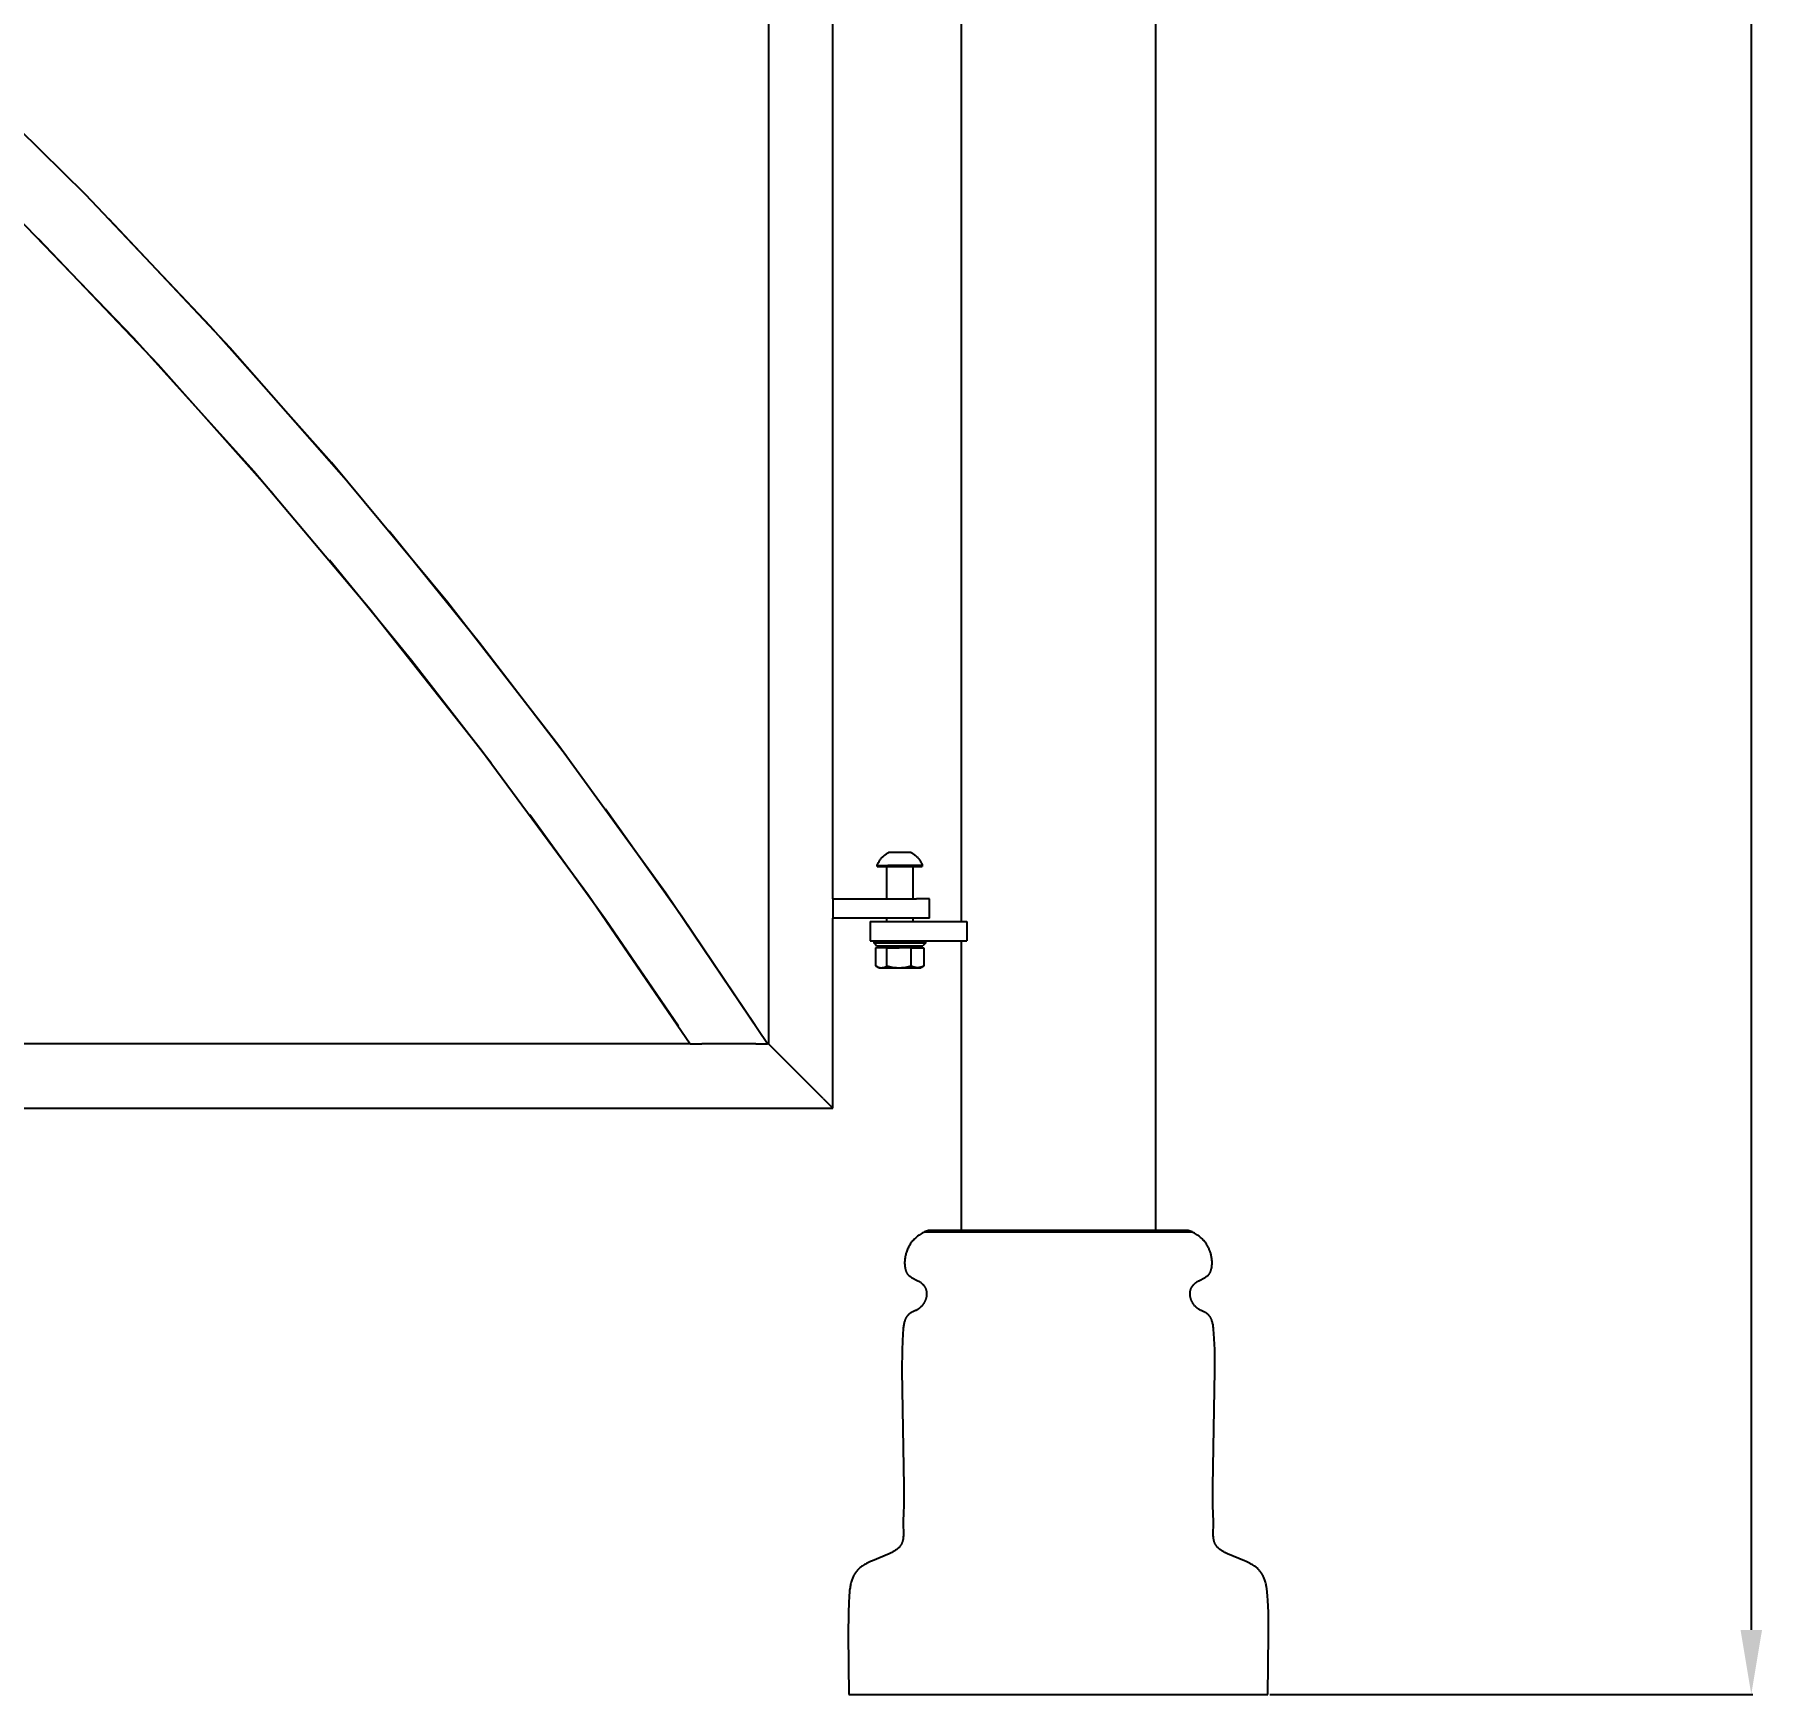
# Model space of a CAD drawing. Header units: millimetres. Extents: x -1576 to 3664, y -445 to 3215.
# Drawn here: x 2058 to 2595, y 1629 to 2144 of the extents above; entities that cross this region are included whole.
import ezdxf

# ---------------------------------------------------------------- set-up
doc = ezdxf.new("R2010")
doc.units = ezdxf.units.MM
doc.header["$MEASUREMENT"] = 0
doc.layers.add('Domyślny', color=7, linetype='Continuous', true_color=0x000000)
doc.layers.add('Utwórz2D linie widoczne', color=7, linetype='Continuous', true_color=0x000000)
doc.styles.add('Arial', font='arial.ttf')
doc.dimstyles.new('Domyślny', dxfattribs={"dimtxt": 30, "dimasz": 20, "dimexe": 0.5, "dimexo": 0.5, "dimgap": 0.25, "dimtad": 1, "dimtoh": 1, "dimdec": 0, "dimzin": 1, "dimdsep": 46, "dimtxsty": 'Arial', "dimcen": 0.5, "dimazin": 0, "dimtfac": 1, "dimtdec": 4, "dimtix": 1, "dimtmove": 1, "dimatfit": 3, "dimfxl": 0, "dimtolj": 1, "dimtzin": 1, "dimarcsym": 0})

# ---------------------------------------------------------------- blocks, each defined once
blk = doc.blocks.new('*D3')
at = {"layer": 'Defpoints', "color": 0}
for p in [(2441.15, 2771.05), (2441.15, 1629.05), (2591.11, 1629.05)]:
    blk.add_point(p, dxfattribs=at)
at = {"layer": 'Domyślny', "color": 0, "lineweight": -2}
for p, q in [((2441.65, 2771.05), (2591.61, 2771.05)), ((2591.11, 2751.05), (2591.11, 1649.05)), ((2441.65, 1629.05), (2591.61, 1629.05))]:
    blk.add_line(p, q, dxfattribs=at)
at = {"layer": 'Domyślny', "color": 0}
for points in [[(2594.45, 2751.05), (2587.78, 2751.05), (2591.11, 2771.05)], [(2587.78, 1649.05), (2594.45, 1649.05), (2591.11, 1629.05)]]:
    blk.add_solid(points, dxfattribs=at)
at = {"layer": 'Domyślny', "color": 0, "insert": (2575.8, 2200.05), "char_height": 30, "attachment_point": 5, "rotation": 90, "style": 'Arial'}
blk.add_mtext('\\A1;1142', dxfattribs=at)

msp = doc.modelspace()

# ---------------------------------------------------------------- linework, layer by layer
at = {"layer": 'Utwórz2D linie widoczne'}
for p, q in [((2406.15, 2629.05), (2406.15, 1773.05)), ((2306.01, 1876.05), (2306.01, 2580.05)), ((2345.85, 2573.05), (2345.85, 1869.05)), ((2286.01, 2346.01), (2286.01, 1831.05)), ((2073.98, 2094.7), (2033.79, 2134.33)), ((2049.95, 2090.55), (2088.78, 2050.3)), ((2112.84, 2053.75), (2073.98, 2094.7)), ((2081.19, 2087.3), (2118.76, 2047.26)), ((2059.36, 2081.04), (2096.47, 2042.01)), ((2150.32, 2011.55), (2112.84, 2053.75)), ((2088.78, 2050.3), (2126.25, 2008.8)), ((2118.76, 2047.26), (2155.03, 2006.04)), ((2096.47, 2042.01), (2132.31, 2001.82)), ((2186.38, 1968.13), (2150.32, 2011.55)), ((2126.25, 2008.8), (2162.32, 1966.07)), ((2168.27, 1990.31), (2196.24, 1955.73)), ((2149.72, 1981.32), (2175.18, 1950.11)), ((2220.99, 1923.54), (2186.38, 1968.13)), ((2162.32, 1966.07), (2196.95, 1922.17)), ((2196.24, 1955.73), (2223.31, 1920.43)), ((2175.18, 1950.11), (2199.89, 1918.3)), ((2254.11, 1877.83), (2220.99, 1923.54)), ((2196.95, 1922.17), (2230.11, 1877.14)), ((2211.94, 1902.21), (2235.39, 1869.68)), ((2235.47, 1903.94), (2259.12, 1870.62)), ((2319.79, 1886.43), (2319.88, 1886.67)), ((2319.79, 1886.43), (2319.79, 1886.43)), ((2319.79, 1886.43), (2319.79, 1886.43)), ((2319.79, 1886.43), (2319.79, 1886.43)), ((2319.79, 1886.43), (2319.79, 1886.43)), ((2319.79, 1886.43), (2319.8, 1886.43)), ((2319.79, 1886.05), (2319.79, 1886.43)), ((2319.79, 1886.05), (2319.79, 1886.05)), ((2319.79, 1886.05), (2319.79, 1886.05)), ((2319.79, 1886.05), (2319.79, 1886.05)), ((2319.79, 1886.05), (2319.79, 1886.05)), ((2319.79, 1886.05), (2319.8, 1886.05)), ((2319.8, 1886.43), (2319.84, 1886.43)), ((2319.8, 1886.05), (2319.84, 1886.05)), ((2319.84, 1886.43), (2320.01, 1886.43)), ((2319.84, 1886.05), (2320.01, 1886.05)), ((2319.88, 1886.67), (2319.98, 1886.91)), ((2319.98, 1886.91), (2320.09, 1887.14)), ((2320.01, 1886.43), (2320.71, 1886.43)), ((2320.01, 1886.05), (2320.71, 1886.05)), ((2320.09, 1887.14), (2320.21, 1887.37)), ((2320.21, 1887.37), (2320.33, 1887.6)), ((2320.33, 1887.6), (2320.47, 1887.82)), ((2320.47, 1887.82), (2320.61, 1888.04)), ((2320.61, 1888.04), (2320.76, 1888.25)), ((2320.71, 1886.43), (2323.05, 1886.43)), ((2320.71, 1886.05), (2323.05, 1886.05)), ((2320.76, 1888.25), (2320.92, 1888.46)), ((2320.92, 1888.46), (2321.08, 1888.66)), ((2321.08, 1888.66), (2321.25, 1888.86)), ((2321.25, 1888.86), (2321.43, 1889.05)), ((2321.43, 1889.05), (2321.61, 1889.23)), ((2321.61, 1889.23), (2321.8, 1889.41)), ((2321.8, 1889.41), (2322, 1889.58)), ((2322, 1889.58), (2322.2, 1889.74)), ((2322.2, 1889.74), (2322.41, 1889.9)), ((2322.41, 1889.9), (2322.62, 1890.04)), ((2322.43, 1886.04), (2322.41, 1886.04)), ((2322.44, 1886.04), (2322.43, 1886.04)), ((2322.45, 1886.04), (2322.44, 1886.04)), ((2322.47, 1886.04), (2322.45, 1886.04)), ((2322.48, 1886.03), (2322.47, 1886.04)), ((2322.49, 1886.03), (2322.48, 1886.03)), ((2322.51, 1886.03), (2322.49, 1886.03)), ((2322.52, 1886.02), (2322.51, 1886.03)), ((2322.53, 1886.02), (2322.52, 1886.02)), ((2322.54, 1886.01), (2322.53, 1886.02)), ((2322.56, 1886.01), (2322.54, 1886.01)), ((2322.57, 1886), (2322.56, 1886.01)), ((2322.58, 1885.99), (2322.57, 1886)), ((2322.59, 1885.99), (2322.58, 1885.99)), ((2322.6, 1885.98), (2322.59, 1885.99)), ((2322.62, 1885.97), (2322.6, 1885.98)), ((2322.62, 1890.04), (2322.84, 1890.19)), ((2322.63, 1885.96), (2322.62, 1885.97)), ((2322.64, 1885.96), (2322.63, 1885.96)), ((2322.65, 1885.95), (2322.64, 1885.96)), ((2322.66, 1885.94), (2322.65, 1885.95)), ((2322.67, 1885.93), (2322.66, 1885.94)), ((2322.68, 1885.92), (2322.67, 1885.93)), ((2322.69, 1885.91), (2322.68, 1885.92)), ((2322.7, 1885.9), (2322.69, 1885.91)), ((2322.7, 1885.89), (2322.7, 1885.9)), ((2322.71, 1885.88), (2322.7, 1885.89)), ((2322.72, 1885.86), (2322.71, 1885.88)), ((2322.73, 1885.85), (2322.72, 1885.86)), ((2322.84, 1890.19), (2323.06, 1890.32)), ((2332.71, 1886.43), (2323.05, 1886.43)), ((2323.05, 1886.05), (2333.78, 1886.05)), ((2323.06, 1890.32), (2323.29, 1890.45)), ((2329.75, 1890.45), (2323.29, 1890.45)), ((2330.15, 1890.45), (2329.75, 1890.45)), ((2330.25, 1890.45), (2330.15, 1890.45)), ((2330.28, 1890.45), (2330.25, 1890.45)), ((2330.28, 1890.45), (2330.28, 1890.45)), ((2330.28, 1890.45), (2330.28, 1890.45)), ((2330.28, 1890.45), (2330.28, 1890.45)), ((2330.28, 1890.45), (2330.28, 1890.45)), ((2330.28, 1890.45), (2330.28, 1890.45)), ((2330.28, 1890.45), (2330.28, 1890.45)), ((2330.28, 1890.45), (2330.51, 1890.32)), ((2330.51, 1890.32), (2330.73, 1890.19)), ((2330.73, 1890.19), (2330.95, 1890.04)), ((2330.85, 1885.86), (2330.84, 1885.85)), ((2330.86, 1885.88), (2330.85, 1885.86)), ((2330.87, 1885.89), (2330.86, 1885.88)), ((2330.88, 1885.91), (2330.87, 1885.9)), ((2330.87, 1885.9), (2330.87, 1885.89)), ((2330.89, 1885.92), (2330.88, 1885.91)), ((2330.9, 1885.93), (2330.89, 1885.92)), ((2330.91, 1885.94), (2330.9, 1885.93)), ((2330.92, 1885.95), (2330.91, 1885.94)), ((2330.93, 1885.96), (2330.92, 1885.95)), ((2330.94, 1885.96), (2330.93, 1885.96)), ((2330.95, 1885.97), (2330.94, 1885.96)), ((2330.95, 1890.04), (2331.16, 1889.9)), ((2330.97, 1885.98), (2330.95, 1885.97)), ((2330.98, 1885.99), (2330.97, 1885.98)), ((2330.99, 1885.99), (2330.98, 1885.99)), ((2331, 1886), (2330.99, 1885.99)), ((2331.01, 1886.01), (2331, 1886)), ((2331.03, 1886.01), (2331.01, 1886.01)), ((2331.04, 1886.02), (2331.03, 1886.01)), ((2331.05, 1886.02), (2331.04, 1886.02)), ((2331.06, 1886.03), (2331.05, 1886.02)), ((2331.08, 1886.03), (2331.06, 1886.03)), ((2331.09, 1886.03), (2331.08, 1886.03)), ((2331.1, 1886.04), (2331.09, 1886.03)), ((2331.12, 1886.04), (2331.1, 1886.04)), ((2331.13, 1886.04), (2331.12, 1886.04)), ((2331.14, 1886.04), (2331.13, 1886.04)), ((2331.16, 1886.04), (2331.14, 1886.04)), ((2331.16, 1889.9), (2331.37, 1889.74)), ((2331.37, 1889.74), (2331.57, 1889.58)), ((2331.57, 1889.58), (2331.77, 1889.41)), ((2331.77, 1889.41), (2331.96, 1889.23)), ((2331.96, 1889.23), (2332.14, 1889.05)), ((2332.14, 1889.05), (2332.32, 1888.86)), ((2332.32, 1888.86), (2332.49, 1888.66)), ((2332.49, 1888.66), (2332.65, 1888.46)), ((2332.65, 1888.46), (2332.81, 1888.25)), ((2333.51, 1886.43), (2332.71, 1886.43)), ((2332.81, 1888.25), (2332.96, 1888.04)), ((2332.96, 1888.04), (2333.1, 1887.82)), ((2333.1, 1887.82), (2333.24, 1887.6)), ((2333.24, 1887.6), (2333.36, 1887.37)), ((2333.36, 1887.37), (2333.48, 1887.14)), ((2333.48, 1887.14), (2333.59, 1886.91)), ((2333.72, 1886.43), (2333.51, 1886.43)), ((2333.59, 1886.91), (2333.69, 1886.67)), ((2333.69, 1886.67), (2333.78, 1886.43)), ((2333.77, 1886.43), (2333.72, 1886.43)), ((2333.78, 1886.43), (2333.77, 1886.43)), ((2333.78, 1886.43), (2333.78, 1886.43)), ((2333.78, 1886.43), (2333.78, 1886.43)), ((2333.78, 1886.43), (2333.78, 1886.43)), ((2333.78, 1886.43), (2333.78, 1886.43)), ((2333.78, 1886.43), (2333.78, 1886.43)), ((2333.78, 1886.43), (2333.78, 1886.05)), ((2322.73, 1885.84), (2322.73, 1885.85)), ((2322.74, 1885.83), (2322.73, 1885.84)), ((2322.75, 1885.82), (2322.74, 1885.83)), ((2322.75, 1885.8), (2322.75, 1885.82)), ((2322.76, 1885.79), (2322.75, 1885.8)), ((2322.76, 1885.78), (2322.76, 1885.79)), ((2322.77, 1885.77), (2322.76, 1885.78)), ((2322.77, 1885.75), (2322.77, 1885.77)), ((2322.77, 1885.74), (2322.77, 1885.75)), ((2322.78, 1885.73), (2322.77, 1885.74)), ((2322.78, 1885.71), (2322.78, 1885.73)), ((2322.78, 1885.7), (2322.78, 1885.71)), ((2322.78, 1885.69), (2322.78, 1885.7)), ((2322.78, 1885.67), (2322.78, 1885.69)), ((2322.78, 1885.66), (2322.78, 1885.67)), ((2322.79, 1885.65), (2322.78, 1885.66)), ((2322.79, 1876.05), (2322.79, 1885.65)), ((2330.8, 1885.74), (2330.79, 1885.73)), ((2330.79, 1885.73), (2330.79, 1885.71)), ((2330.79, 1885.71), (2330.79, 1885.7)), ((2330.79, 1885.7), (2330.79, 1885.69)), ((2330.79, 1885.69), (2330.79, 1885.67)), ((2330.79, 1885.67), (2330.79, 1885.66)), ((2330.79, 1885.66), (2330.79, 1885.65)), ((2330.79, 1885.65), (2330.79, 1876.05)), ((2330.81, 1885.78), (2330.8, 1885.77)), ((2330.8, 1885.77), (2330.8, 1885.75)), ((2330.8, 1885.75), (2330.8, 1885.74)), ((2330.82, 1885.8), (2330.81, 1885.79)), ((2330.81, 1885.79), (2330.81, 1885.78)), ((2330.83, 1885.83), (2330.82, 1885.82)), ((2330.82, 1885.82), (2330.82, 1885.8)), ((2330.84, 1885.84), (2330.83, 1885.83)), ((2330.84, 1885.85), (2330.84, 1885.84)), ((2230.11, 1877.14), (2261.76, 1831.05)), ((2285.69, 1831.05), (2254.11, 1877.83)), ((2306.01, 1876.05), (2306.01, 1870.05)), ((2306.01, 1876.05), (2332.01, 1876.05)), ((2336.01, 1876.05), (2332.01, 1876.05)), ((2336.01, 1870.05), (2336.01, 1876.05)), ((2259.12, 1870.62), (2281.97, 1836.73)), ((2332.01, 1870.05), (2306.01, 1870.05)), ((2306.01, 1811.05), (2306.01, 1870.05)), ((2322.79, 1869.05), (2322.79, 1870.05)), ((2330.79, 1870.05), (2330.79, 1869.05)), ((2336.01, 1870.05), (2332.01, 1870.05)), ((2235.39, 1869.68), (2258.07, 1836.6)), ((2317.56, 1869.05), (2317.56, 1863.05)), ((2317.56, 1869.05), (2321.56, 1869.05)), ((2321.56, 1869.05), (2347.56, 1869.05)), ((2347.56, 1869.05), (2347.56, 1863.05)), ((2317.56, 1863.05), (2321.56, 1863.05)), ((2318.79, 1862.25), (2318.79, 1863.05)), ((2319.26, 1862.25), (2318.79, 1862.25)), ((2319.59, 1861.45), (2318.79, 1862.24)), ((2334.78, 1862.25), (2319.26, 1862.25)), ((2319.28, 1860.85), (2319.28, 1855.23)), ((2321.04, 1860.85), (2319.28, 1860.85)), ((2319.59, 1861.45), (2319.59, 1861.45)), ((2319.59, 1861.45), (2319.59, 1861.45)), ((2319.59, 1861.45), (2319.59, 1861.45)), ((2319.59, 1861.45), (2319.59, 1861.45)), ((2319.59, 1861.45), (2319.59, 1861.45)), ((2319.59, 1861.45), (2319.59, 1861.45)), ((2319.59, 1861.45), (2319.61, 1861.45)), ((2319.61, 1861.45), (2319.7, 1861.45)), ((2319.7, 1861.45), (2320.02, 1861.45)), ((2320.02, 1861.45), (2333.98, 1861.45)), ((2320.29, 1860.85), (2320.29, 1861.45)), ((2322.8, 1860.85), (2321.04, 1860.85)), ((2321.56, 1863.05), (2347.56, 1863.05)), ((2322.8, 1855.23), (2322.8, 1860.85)), ((2322.8, 1860.85), (2326.55, 1860.85)), ((2330.3, 1860.85), (2326.55, 1860.85)), ((2330.3, 1855.23), (2330.3, 1860.85)), ((2330.3, 1860.85), (2332.29, 1860.85)), ((2332.29, 1860.85), (2334.29, 1860.85)), ((2333.29, 1861.45), (2333.29, 1860.85)), ((2334.78, 1862.24), (2333.98, 1861.45)), ((2334.29, 1860.85), (2334.29, 1855.23)), ((2334.78, 1862.25), (2334.78, 1862.25)), ((2334.78, 1862.25), (2334.78, 1862.25)), ((2334.78, 1863.05), (2334.78, 1862.25)), ((2345.85, 1863.05), (2345.85, 1773.05)), ((2319.28, 1855.23), (2319.38, 1855.16)), ((2319.38, 1855.16), (2319.47, 1855.11)), ((2319.47, 1855.11), (2319.57, 1855.05)), ((2320.29, 1854.65), (2319.5, 1855.1)), ((2319.57, 1855.05), (2319.66, 1855)), ((2319.66, 1855), (2319.76, 1854.95)), ((2319.76, 1854.95), (2319.86, 1854.91)), ((2319.86, 1854.91), (2319.97, 1854.87)), ((2319.97, 1854.87), (2320.07, 1854.83)), ((2320.07, 1854.83), (2320.17, 1854.79)), ((2320.17, 1854.79), (2320.28, 1854.76)), ((2320.28, 1854.76), (2320.39, 1854.74)), ((2320.29, 1854.65), (2320.98, 1854.65)), ((2320.39, 1854.74), (2320.5, 1854.71)), ((2320.5, 1854.71), (2320.6, 1854.69)), ((2320.6, 1854.69), (2320.71, 1854.67)), ((2320.71, 1854.67), (2320.82, 1854.66)), ((2320.82, 1854.66), (2320.93, 1854.65)), ((2320.93, 1854.65), (2321.04, 1854.65)), ((2321.04, 1854.65), (2321.15, 1854.65)), ((2321.07, 1854.65), (2326.4, 1854.65)), ((2321.15, 1854.65), (2321.26, 1854.66)), ((2321.26, 1854.66), (2321.37, 1854.67)), ((2321.37, 1854.67), (2321.48, 1854.69)), ((2321.48, 1854.69), (2321.59, 1854.71)), ((2321.59, 1854.71), (2321.7, 1854.74)), ((2321.7, 1854.74), (2321.8, 1854.76)), ((2321.8, 1854.76), (2321.91, 1854.79)), ((2321.91, 1854.79), (2322.01, 1854.83)), ((2322.01, 1854.83), (2322.12, 1854.87)), ((2322.12, 1854.87), (2322.22, 1854.91)), ((2322.22, 1854.91), (2322.32, 1854.95)), ((2322.32, 1854.95), (2322.42, 1855)), ((2322.42, 1855), (2322.52, 1855.05)), ((2322.52, 1855.05), (2322.61, 1855.11)), ((2322.61, 1855.11), (2322.71, 1855.16)), ((2322.71, 1855.16), (2322.8, 1855.23)), ((2322.8, 1855.23), (2323.21, 1855.11)), ((2323.21, 1855.11), (2323.62, 1855)), ((2323.62, 1855), (2324.03, 1854.91)), ((2324.03, 1854.91), (2324.45, 1854.84)), ((2324.45, 1854.84), (2324.86, 1854.77)), ((2324.86, 1854.77), (2325.28, 1854.72)), ((2325.28, 1854.72), (2325.7, 1854.68)), ((2325.7, 1854.68), (2326.13, 1854.66)), ((2326.13, 1854.66), (2326.55, 1854.65)), ((2326.55, 1854.65), (2326.97, 1854.66)), ((2326.71, 1854.65), (2332.29, 1854.65)), ((2326.97, 1854.66), (2327.39, 1854.68)), ((2327.39, 1854.68), (2327.82, 1854.72)), ((2327.82, 1854.72), (2328.24, 1854.77)), ((2328.24, 1854.77), (2328.65, 1854.84)), ((2328.65, 1854.84), (2329.07, 1854.91)), ((2329.07, 1854.91), (2329.48, 1855)), ((2329.48, 1855), (2329.89, 1855.11)), ((2329.89, 1855.11), (2330.3, 1855.23)), ((2330.42, 1855.16), (2330.3, 1855.23)), ((2330.55, 1855.09), (2330.42, 1855.16)), ((2330.67, 1855.03), (2330.55, 1855.09)), ((2330.8, 1854.97), (2330.67, 1855.03)), ((2330.93, 1854.92), (2330.8, 1854.97)), ((2331.06, 1854.87), (2330.93, 1854.92)), ((2331.19, 1854.83), (2331.06, 1854.87)), ((2331.33, 1854.79), (2331.19, 1854.83)), ((2331.46, 1854.76), (2331.33, 1854.79)), ((2331.6, 1854.73), (2331.46, 1854.76)), ((2331.74, 1854.7), (2331.6, 1854.73)), ((2331.87, 1854.68), (2331.74, 1854.7)), ((2332.01, 1854.66), (2331.87, 1854.68)), ((2332.15, 1854.65), (2332.01, 1854.66)), ((2332.29, 1854.65), (2332.15, 1854.65)), ((2332.43, 1854.65), (2332.29, 1854.65)), ((2332.29, 1854.65), (2333.29, 1854.65)), ((2332.57, 1854.66), (2332.43, 1854.65)), ((2332.71, 1854.68), (2332.57, 1854.66)), ((2332.85, 1854.7), (2332.71, 1854.68)), ((2332.99, 1854.73), (2332.85, 1854.7)), ((2333.12, 1854.76), (2332.99, 1854.73)), ((2333.26, 1854.79), (2333.12, 1854.76)), ((2333.39, 1854.83), (2333.26, 1854.79)), ((2334.14, 1855.14), (2333.29, 1854.65)), ((2333.53, 1854.87), (2333.39, 1854.83)), ((2333.66, 1854.92), (2333.53, 1854.87)), ((2333.79, 1854.97), (2333.66, 1854.92)), ((2333.91, 1855.03), (2333.79, 1854.97)), ((2334.04, 1855.09), (2333.91, 1855.03)), ((2334.16, 1855.16), (2334.04, 1855.09)), ((2334.29, 1855.23), (2334.14, 1855.14)), ((2334.29, 1855.23), (2334.16, 1855.16)), ((2261.76, 1831.05), (1988.53, 1831.05)), ((2261.76, 1831.05), (2265.36, 1831.05)), ((2282.11, 1831.05), (2265.36, 1831.05)), ((2282.11, 1831.05), (2285.69, 1831.05)), ((2286.01, 1831.05), (2285.69, 1831.05)), ((2286.01, 1831.04), (2286.01, 1831.05)), ((2286.01, 1831.04), (2289.01, 1828.05)), ((2303.01, 1814.05), (2289.01, 1828.05)), ((846.01, 1811.05), (2306.01, 1811.05)), ((2303.01, 1814.05), (2306.01, 1811.05)), ((2335.73, 1773.05), (2334.48, 1772.62)), ((2416.27, 1773.05), (2335.73, 1773.05)), ((2417.52, 1772.62), (2416.27, 1773.05)), ((2329.5, 1767.92), (2329.34, 1767.61)), ((2329.67, 1768.23), (2329.5, 1767.92)), ((2329.85, 1768.53), (2329.67, 1768.23)), ((2330.04, 1768.83), (2329.85, 1768.53)), ((2330.23, 1769.12), (2330.04, 1768.83)), ((2330.44, 1769.4), (2330.23, 1769.12)), ((2330.66, 1769.67), (2330.44, 1769.4)), ((2330.88, 1769.93), (2330.66, 1769.67)), ((2331.11, 1770.19), (2330.88, 1769.93)), ((2331.36, 1770.44), (2331.11, 1770.19)), ((2331.61, 1770.68), (2331.36, 1770.44)), ((2331.86, 1770.92), (2331.61, 1770.68)), ((2332.01, 1771.04), (2331.86, 1770.92)), ((2332.16, 1771.17), (2332.01, 1771.04)), ((2332.32, 1771.29), (2332.16, 1771.17)), ((2332.47, 1771.41), (2332.32, 1771.29)), ((2332.63, 1771.52), (2332.47, 1771.41)), ((2332.79, 1771.64), (2332.63, 1771.52)), ((2333.11, 1771.86), (2332.79, 1771.64)), ((2333.44, 1772.06), (2333.11, 1771.86)), ((2333.78, 1772.26), (2333.44, 1772.06)), ((2334.13, 1772.44), (2333.78, 1772.26)), ((2334.48, 1772.62), (2334.13, 1772.44)), ((2334.48, 1772.62), (2417.53, 1772.62)), ((2417.88, 1772.44), (2417.53, 1772.62)), ((2418.22, 1772.26), (2417.88, 1772.44)), ((2418.56, 1772.06), (2418.22, 1772.26)), ((2418.89, 1771.86), (2418.56, 1772.06)), ((2419.22, 1771.64), (2418.89, 1771.86)), ((2419.38, 1771.52), (2419.22, 1771.64)), ((2419.53, 1771.41), (2419.38, 1771.52)), ((2419.69, 1771.29), (2419.53, 1771.41)), ((2419.84, 1771.17), (2419.69, 1771.29)), ((2419.99, 1771.04), (2419.84, 1771.17)), ((2420.14, 1770.91), (2419.99, 1771.04)), ((2420.4, 1770.68), (2420.14, 1770.91)), ((2420.65, 1770.44), (2420.4, 1770.68)), ((2420.89, 1770.19), (2420.65, 1770.44)), ((2421.13, 1769.93), (2420.89, 1770.19)), ((2421.35, 1769.67), (2421.13, 1769.93)), ((2421.57, 1769.4), (2421.35, 1769.67)), ((2421.77, 1769.12), (2421.57, 1769.4)), ((2421.97, 1768.83), (2421.77, 1769.12)), ((2422.08, 1768.65), (2421.97, 1768.83)), ((2422.19, 1768.48), (2422.08, 1768.65)), ((2422.3, 1768.3), (2422.19, 1768.48)), ((2422.4, 1768.11), (2422.3, 1768.3)), ((2422.5, 1767.93), (2422.4, 1768.11)), ((2422.6, 1767.74), (2422.5, 1767.93)), ((2422.69, 1767.55), (2422.6, 1767.74)), ((2328.3, 1763.54), (2328.29, 1763.29)), ((2328.29, 1763.29), (2328.29, 1763.04)), ((2328.29, 1763.04), (2328.29, 1762.79)), ((2328.29, 1762.79), (2328.3, 1762.54)), ((2328.32, 1763.89), (2328.3, 1763.54)), ((2328.3, 1762.54), (2328.32, 1762.29)), ((2328.36, 1764.24), (2328.32, 1763.89)), ((2328.32, 1762.29), (2328.34, 1762.05)), ((2328.41, 1764.59), (2328.36, 1764.24)), ((2328.47, 1764.94), (2328.41, 1764.59)), ((2328.54, 1765.28), (2328.47, 1764.94)), ((2328.62, 1765.63), (2328.54, 1765.28)), ((2328.71, 1765.97), (2328.62, 1765.63)), ((2328.82, 1766.3), (2328.71, 1765.97)), ((2328.93, 1766.64), (2328.82, 1766.3)), ((2329.06, 1766.96), (2328.93, 1766.64)), ((2329.19, 1767.29), (2329.06, 1766.96)), ((2329.34, 1767.61), (2329.19, 1767.29)), ((2422.78, 1767.36), (2422.69, 1767.55)), ((2422.86, 1767.17), (2422.78, 1767.36)), ((2422.94, 1766.98), (2422.86, 1767.17)), ((2423.02, 1766.78), (2422.94, 1766.98)), ((2423.09, 1766.58), (2423.02, 1766.78)), ((2423.16, 1766.39), (2423.09, 1766.58)), ((2423.23, 1766.19), (2423.16, 1766.39)), ((2423.29, 1765.99), (2423.23, 1766.19)), ((2423.35, 1765.78), (2423.29, 1765.99)), ((2423.42, 1765.51), (2423.35, 1765.78)), ((2423.48, 1765.23), (2423.42, 1765.51)), ((2423.54, 1764.95), (2423.48, 1765.23)), ((2423.59, 1764.67), (2423.54, 1764.95)), ((2423.63, 1764.39), (2423.59, 1764.67)), ((2423.66, 1764.11), (2423.63, 1764.39)), ((2423.69, 1763.82), (2423.66, 1764.11)), ((2423.67, 1762.05), (2423.69, 1762.3)), ((2423.71, 1763.54), (2423.69, 1763.82)), ((2423.69, 1762.3), (2423.71, 1762.55)), ((2423.72, 1763.29), (2423.71, 1763.54)), ((2423.71, 1762.55), (2423.72, 1762.79)), ((2423.72, 1763.04), (2423.72, 1763.29)), ((2423.72, 1762.79), (2423.72, 1763.04)), ((2328.34, 1762.05), (2328.37, 1761.8)), ((2328.37, 1761.8), (2328.41, 1761.55)), ((2328.41, 1761.55), (2328.43, 1761.42)), ((2328.43, 1761.42), (2328.46, 1761.29)), ((2328.46, 1761.29), (2328.48, 1761.17)), ((2328.48, 1761.17), (2328.51, 1761.04)), ((2328.51, 1761.04), (2328.55, 1760.91)), ((2328.55, 1760.91), (2328.58, 1760.79)), ((2328.58, 1760.79), (2328.62, 1760.66)), ((2328.62, 1760.66), (2328.66, 1760.54)), ((2328.66, 1760.54), (2328.71, 1760.42)), ((2328.71, 1760.42), (2328.76, 1760.3)), ((2328.76, 1760.3), (2328.81, 1760.18)), ((2328.81, 1760.18), (2328.86, 1760.06)), ((2328.86, 1760.06), (2328.92, 1759.94)), ((2328.92, 1759.94), (2328.99, 1759.83)), ((2328.99, 1759.83), (2329.05, 1759.72)), ((2329.05, 1759.72), (2329.09, 1759.66)), ((2329.09, 1759.66), (2329.12, 1759.61)), ((2329.12, 1759.61), (2329.16, 1759.55)), ((2329.16, 1759.55), (2329.21, 1759.49)), ((2329.21, 1759.49), (2329.25, 1759.44)), ((2329.25, 1759.44), (2329.27, 1759.41)), ((2329.27, 1759.41), (2329.29, 1759.38)), ((2329.29, 1759.38), (2329.34, 1759.33)), ((2329.34, 1759.33), (2329.38, 1759.29)), ((2329.38, 1759.29), (2329.43, 1759.24)), ((2329.43, 1759.24), (2329.48, 1759.19)), ((2329.48, 1759.19), (2329.57, 1759.11)), ((2329.57, 1759.11), (2329.62, 1759.07)), ((2329.62, 1759.07), (2329.67, 1759.02)), ((2329.67, 1759.02), (2329.73, 1758.98)), ((2329.73, 1758.98), (2329.79, 1758.93)), ((2329.79, 1758.93), (2329.92, 1758.84)), ((2329.92, 1758.84), (2330.07, 1758.74)), ((2330.07, 1758.74), (2330.23, 1758.64)), ((2330.23, 1758.64), (2330.46, 1758.51)), ((2330.46, 1758.51), (2332.43, 1757.48)), ((2332.43, 1757.48), (2332.58, 1757.39)), ((2332.58, 1757.39), (2332.74, 1757.3)), ((2332.74, 1757.3), (2332.9, 1757.19)), ((2332.9, 1757.19), (2333.06, 1757.09)), ((2333.06, 1757.09), (2333.22, 1756.97)), ((2333.22, 1756.97), (2333.3, 1756.91)), ((2333.3, 1756.91), (2333.37, 1756.85)), ((2418.63, 1756.85), (2418.71, 1756.91)), ((2418.71, 1756.91), (2418.79, 1756.97)), ((2418.79, 1756.97), (2418.95, 1757.09)), ((2418.95, 1757.09), (2419.11, 1757.19)), ((2419.11, 1757.19), (2419.27, 1757.3)), ((2419.27, 1757.3), (2419.42, 1757.39)), ((2419.42, 1757.39), (2419.58, 1757.48)), ((2419.58, 1757.48), (2421.55, 1758.51)), ((2421.55, 1758.51), (2421.78, 1758.64)), ((2421.78, 1758.64), (2421.93, 1758.74)), ((2421.93, 1758.74), (2422.08, 1758.84)), ((2422.08, 1758.84), (2422.2, 1758.92)), ((2422.2, 1758.92), (2422.26, 1758.96)), ((2422.26, 1758.96), (2422.32, 1759.01)), ((2422.32, 1759.01), (2422.37, 1759.05)), ((2422.37, 1759.05), (2422.43, 1759.1)), ((2422.43, 1759.1), (2422.48, 1759.14)), ((2422.48, 1759.14), (2422.53, 1759.19)), ((2422.53, 1759.19), (2422.58, 1759.24)), ((2422.58, 1759.24), (2422.62, 1759.29)), ((2422.62, 1759.29), (2422.67, 1759.34)), ((2422.67, 1759.34), (2422.71, 1759.39)), ((2422.71, 1759.39), (2422.76, 1759.44)), ((2422.76, 1759.44), (2422.8, 1759.49)), ((2422.8, 1759.49), (2422.84, 1759.55)), ((2422.84, 1759.55), (2422.88, 1759.61)), ((2422.88, 1759.61), (2422.92, 1759.66)), ((2422.92, 1759.66), (2422.95, 1759.72)), ((2422.95, 1759.72), (2422.99, 1759.77)), ((2422.99, 1759.77), (2423.02, 1759.83)), ((2423.02, 1759.83), (2423.05, 1759.88)), ((2423.05, 1759.88), (2423.09, 1759.94)), ((2423.09, 1759.94), (2423.14, 1760.06)), ((2423.14, 1760.06), (2423.2, 1760.17)), ((2423.2, 1760.17), (2423.25, 1760.29)), ((2423.25, 1760.29), (2423.3, 1760.41)), ((2423.3, 1760.41), (2423.34, 1760.54)), ((2423.34, 1760.54), (2423.39, 1760.66)), ((2423.39, 1760.66), (2423.42, 1760.79)), ((2423.42, 1760.79), (2423.46, 1760.91)), ((2423.46, 1760.91), (2423.49, 1761.04)), ((2423.49, 1761.04), (2423.52, 1761.17)), ((2423.52, 1761.17), (2423.55, 1761.3)), ((2423.55, 1761.3), (2423.6, 1761.55)), ((2423.6, 1761.55), (2423.63, 1761.8)), ((2423.63, 1761.8), (2423.67, 1762.05)), ((2333.37, 1756.85), (2333.5, 1756.75)), ((2333.5, 1756.75), (2333.63, 1756.63)), ((2333.63, 1756.63), (2333.76, 1756.52)), ((2333.76, 1756.52), (2333.88, 1756.4)), ((2333.88, 1756.4), (2333.99, 1756.28)), ((2333.99, 1756.28), (2334.1, 1756.15)), ((2334.1, 1756.15), (2334.15, 1756.09)), ((2334.15, 1756.09), (2334.2, 1756.02)), ((2334.2, 1756.02), (2334.25, 1755.96)), ((2334.25, 1755.96), (2334.3, 1755.89)), ((2334.3, 1755.89), (2334.35, 1755.82)), ((2334.35, 1755.82), (2334.4, 1755.76)), ((2334.4, 1755.76), (2334.44, 1755.69)), ((2334.44, 1755.69), (2334.49, 1755.62)), ((2334.49, 1755.62), (2334.53, 1755.55)), ((2334.53, 1755.55), (2334.57, 1755.48)), ((2334.57, 1755.48), (2334.61, 1755.4)), ((2334.61, 1755.4), (2334.65, 1755.33)), ((2334.65, 1755.33), (2334.69, 1755.26)), ((2334.69, 1755.26), (2334.72, 1755.18)), ((2334.72, 1755.18), (2334.76, 1755.11)), ((2334.8, 1751.66), (2334.75, 1751.53)), ((2334.76, 1755.11), (2334.79, 1755.03)), ((2334.79, 1755.03), (2334.83, 1754.93)), ((2334.84, 1751.76), (2334.8, 1751.66)), ((2334.83, 1754.93), (2334.87, 1754.83)), ((2334.87, 1751.86), (2334.84, 1751.76)), ((2334.87, 1754.83), (2334.9, 1754.73)), ((2334.9, 1751.96), (2334.87, 1751.86)), ((2334.9, 1754.73), (2334.94, 1754.62)), ((2334.93, 1752.07), (2334.9, 1751.96)), ((2334.96, 1752.17), (2334.93, 1752.07)), ((2334.94, 1754.62), (2334.97, 1754.52)), ((2334.98, 1752.28), (2334.96, 1752.17)), ((2334.97, 1754.52), (2334.99, 1754.42)), ((2335.01, 1752.38), (2334.98, 1752.28)), ((2334.99, 1754.42), (2335.02, 1754.31)), ((2335.03, 1752.49), (2335.01, 1752.38)), ((2335.02, 1754.31), (2335.04, 1754.2)), ((2335.05, 1752.59), (2335.03, 1752.49)), ((2335.04, 1754.2), (2335.06, 1754.1)), ((2335.07, 1752.7), (2335.05, 1752.59)), ((2335.06, 1754.1), (2335.07, 1753.99)), ((2335.07, 1753.99), (2335.09, 1753.88)), ((2335.08, 1752.81), (2335.07, 1752.7)), ((2335.09, 1752.91), (2335.08, 1752.81)), ((2335.09, 1753.88), (2335.1, 1753.77)), ((2335.1, 1753.02), (2335.09, 1752.91)), ((2335.1, 1753.77), (2335.11, 1753.67)), ((2335.11, 1753.13), (2335.1, 1753.02)), ((2335.11, 1753.67), (2335.11, 1753.56)), ((2335.11, 1753.56), (2335.12, 1753.45)), ((2335.12, 1753.34), (2335.11, 1753.23)), ((2335.11, 1753.23), (2335.11, 1753.13)), ((2335.12, 1753.45), (2335.12, 1753.34)), ((2416.89, 1753.56), (2416.9, 1753.67)), ((2416.89, 1753.45), (2416.89, 1753.56)), ((2416.89, 1753.34), (2416.89, 1753.45)), ((2416.89, 1753.23), (2416.89, 1753.34)), ((2416.9, 1753.13), (2416.89, 1753.23)), ((2416.9, 1753.67), (2416.91, 1753.77)), ((2416.91, 1753.02), (2416.9, 1753.13)), ((2416.91, 1753.77), (2416.92, 1753.88)), ((2416.92, 1752.91), (2416.91, 1753.02)), ((2416.92, 1753.88), (2416.93, 1753.99)), ((2416.93, 1752.81), (2416.92, 1752.91)), ((2416.93, 1753.99), (2416.95, 1754.1)), ((2416.94, 1752.7), (2416.93, 1752.81)), ((2416.96, 1752.59), (2416.94, 1752.7)), ((2416.95, 1754.1), (2416.97, 1754.2)), ((2416.98, 1752.49), (2416.96, 1752.59)), ((2416.97, 1754.2), (2416.99, 1754.31)), ((2417, 1752.38), (2416.98, 1752.49)), ((2416.99, 1754.31), (2417.01, 1754.42)), ((2417.02, 1752.28), (2417, 1752.38)), ((2417.01, 1754.42), (2417.04, 1754.52)), ((2417.05, 1752.17), (2417.02, 1752.28)), ((2417.04, 1754.52), (2417.07, 1754.62)), ((2417.08, 1752.07), (2417.05, 1752.17)), ((2417.07, 1754.62), (2417.1, 1754.73)), ((2417.1, 1751.96), (2417.08, 1752.07)), ((2417.1, 1754.73), (2417.14, 1754.83)), ((2417.14, 1751.86), (2417.1, 1751.96)), ((2417.14, 1754.83), (2417.18, 1754.93)), ((2417.17, 1751.76), (2417.14, 1751.86)), ((2417.21, 1751.66), (2417.17, 1751.76)), ((2417.18, 1754.93), (2417.22, 1755.03)), ((2417.25, 1751.53), (2417.21, 1751.66)), ((2417.22, 1755.03), (2417.25, 1755.11)), ((2417.25, 1755.11), (2417.28, 1755.18)), ((2417.28, 1755.18), (2417.32, 1755.26)), ((2417.32, 1755.26), (2417.36, 1755.33)), ((2417.36, 1755.33), (2417.4, 1755.4)), ((2417.4, 1755.4), (2417.44, 1755.48)), ((2417.44, 1755.48), (2417.48, 1755.55)), ((2417.48, 1755.55), (2417.52, 1755.62)), ((2417.52, 1755.62), (2417.57, 1755.69)), ((2417.57, 1755.69), (2417.61, 1755.76)), ((2417.61, 1755.76), (2417.66, 1755.82)), ((2417.66, 1755.82), (2417.71, 1755.89)), ((2417.71, 1755.89), (2417.76, 1755.96)), ((2417.76, 1755.96), (2417.81, 1756.02)), ((2417.81, 1756.02), (2417.91, 1756.15)), ((2417.91, 1756.15), (2418.02, 1756.28)), ((2418.02, 1756.28), (2418.13, 1756.4)), ((2418.13, 1756.4), (2418.25, 1756.52)), ((2418.25, 1756.52), (2418.37, 1756.63)), ((2418.37, 1756.63), (2418.5, 1756.75)), ((2418.5, 1756.75), (2418.63, 1756.85)), ((2328.88, 1746.22), (2328.82, 1746.12)), ((2328.95, 1746.32), (2328.88, 1746.22)), ((2329, 1746.4), (2328.95, 1746.32)), ((2329.06, 1746.47), (2329, 1746.4)), ((2329.11, 1746.54), (2329.06, 1746.47)), ((2329.17, 1746.62), (2329.11, 1746.54)), ((2329.23, 1746.69), (2329.17, 1746.62)), ((2329.29, 1746.76), (2329.23, 1746.69)), ((2329.35, 1746.83), (2329.29, 1746.76)), ((2329.42, 1746.89), (2329.35, 1746.83)), ((2329.48, 1746.96), (2329.42, 1746.89)), ((2329.55, 1747.02), (2329.48, 1746.96)), ((2329.62, 1747.08), (2329.55, 1747.02)), ((2329.69, 1747.14), (2329.62, 1747.08)), ((2329.76, 1747.2), (2329.69, 1747.14)), ((2329.84, 1747.26), (2329.76, 1747.2)), ((2329.91, 1747.32), (2329.84, 1747.26)), ((2329.99, 1747.37), (2329.91, 1747.32)), ((2330.06, 1747.41), (2329.99, 1747.37)), ((2330.13, 1747.46), (2330.06, 1747.41)), ((2330.2, 1747.5), (2330.13, 1747.46)), ((2330.27, 1747.54), (2330.2, 1747.5)), ((2330.42, 1747.62), (2330.27, 1747.54)), ((2330.57, 1747.7), (2330.42, 1747.62)), ((2330.8, 1747.81), (2330.57, 1747.7)), ((2331.68, 1748.19), (2330.8, 1747.81)), ((2331.87, 1748.28), (2331.68, 1748.19)), ((2332.03, 1748.36), (2331.87, 1748.28)), ((2332.18, 1748.45), (2332.03, 1748.36)), ((2332.34, 1748.55), (2332.18, 1748.45)), ((2332.49, 1748.65), (2332.34, 1748.55)), ((2332.58, 1748.71), (2332.49, 1748.65)), ((2332.66, 1748.77), (2332.58, 1748.71)), ((2332.75, 1748.83), (2332.66, 1748.77)), ((2332.83, 1748.9), (2332.75, 1748.83)), ((2332.91, 1748.96), (2332.83, 1748.9)), ((2332.99, 1749.03), (2332.91, 1748.96)), ((2333.07, 1749.1), (2332.99, 1749.03)), ((2333.15, 1749.17), (2333.07, 1749.1)), ((2333.3, 1749.32), (2333.15, 1749.17)), ((2333.45, 1749.47), (2333.3, 1749.32)), ((2333.59, 1749.62), (2333.45, 1749.47)), ((2333.73, 1749.78), (2333.59, 1749.62)), ((2333.81, 1749.89), (2333.73, 1749.78)), ((2333.89, 1750), (2333.81, 1749.89)), ((2333.98, 1750.11), (2333.89, 1750)), ((2334.05, 1750.22), (2333.98, 1750.11)), ((2334.13, 1750.33), (2334.05, 1750.22)), ((2334.2, 1750.44), (2334.13, 1750.33)), ((2334.28, 1750.56), (2334.2, 1750.44)), ((2334.34, 1750.67), (2334.28, 1750.56)), ((2334.41, 1750.79), (2334.34, 1750.67)), ((2334.47, 1750.91), (2334.41, 1750.79)), ((2334.54, 1751.03), (2334.47, 1750.91)), ((2334.59, 1751.16), (2334.54, 1751.03)), ((2334.65, 1751.28), (2334.59, 1751.16)), ((2334.7, 1751.4), (2334.65, 1751.28)), ((2334.75, 1751.53), (2334.7, 1751.4)), ((2417.3, 1751.4), (2417.25, 1751.53)), ((2417.36, 1751.28), (2417.3, 1751.4)), ((2417.41, 1751.16), (2417.36, 1751.28)), ((2417.47, 1751.03), (2417.41, 1751.16)), ((2417.53, 1750.91), (2417.47, 1751.03)), ((2417.6, 1750.79), (2417.53, 1750.91)), ((2417.66, 1750.68), (2417.6, 1750.79)), ((2417.73, 1750.56), (2417.66, 1750.68)), ((2417.8, 1750.44), (2417.73, 1750.56)), ((2417.88, 1750.33), (2417.8, 1750.44)), ((2417.95, 1750.22), (2417.88, 1750.33)), ((2418.03, 1750.11), (2417.95, 1750.22)), ((2418.11, 1750), (2418.03, 1750.11)), ((2418.2, 1749.89), (2418.11, 1750)), ((2418.28, 1749.78), (2418.2, 1749.89)), ((2418.42, 1749.62), (2418.28, 1749.78)), ((2418.56, 1749.47), (2418.42, 1749.62)), ((2418.71, 1749.32), (2418.56, 1749.47)), ((2418.86, 1749.17), (2418.71, 1749.32)), ((2418.94, 1749.1), (2418.86, 1749.17)), ((2419.02, 1749.03), (2418.94, 1749.1)), ((2419.1, 1748.96), (2419.02, 1749.03)), ((2419.18, 1748.9), (2419.1, 1748.96)), ((2419.26, 1748.83), (2419.18, 1748.9)), ((2419.34, 1748.77), (2419.26, 1748.83)), ((2419.43, 1748.71), (2419.34, 1748.77)), ((2419.52, 1748.65), (2419.43, 1748.71)), ((2419.67, 1748.55), (2419.52, 1748.65)), ((2419.82, 1748.45), (2419.67, 1748.55)), ((2419.98, 1748.36), (2419.82, 1748.45)), ((2420.14, 1748.28), (2419.98, 1748.36)), ((2420.33, 1748.19), (2420.14, 1748.28)), ((2420.52, 1748.1), (2420.33, 1748.19)), ((2421.21, 1747.81), (2420.52, 1748.1)), ((2421.43, 1747.7), (2421.21, 1747.81)), ((2421.58, 1747.63), (2421.43, 1747.7)), ((2421.73, 1747.55), (2421.58, 1747.63)), ((2421.81, 1747.5), (2421.73, 1747.55)), ((2421.88, 1747.46), (2421.81, 1747.5)), ((2421.95, 1747.41), (2421.88, 1747.46)), ((2422.02, 1747.37), (2421.95, 1747.41)), ((2422.1, 1747.32), (2422.02, 1747.37)), ((2422.17, 1747.26), (2422.1, 1747.32)), ((2422.24, 1747.2), (2422.17, 1747.26)), ((2422.32, 1747.14), (2422.24, 1747.2)), ((2422.39, 1747.08), (2422.32, 1747.14)), ((2422.45, 1747.02), (2422.39, 1747.08)), ((2422.52, 1746.96), (2422.45, 1747.02)), ((2422.59, 1746.89), (2422.52, 1746.96)), ((2422.65, 1746.83), (2422.59, 1746.89)), ((2422.71, 1746.76), (2422.65, 1746.83)), ((2422.78, 1746.69), (2422.71, 1746.76)), ((2422.84, 1746.62), (2422.78, 1746.69)), ((2422.89, 1746.54), (2422.84, 1746.62)), ((2422.95, 1746.47), (2422.89, 1746.54)), ((2423.01, 1746.4), (2422.95, 1746.47)), ((2423.06, 1746.32), (2423.01, 1746.4)), ((2423.12, 1746.22), (2423.06, 1746.32)), ((2423.19, 1746.12), (2423.12, 1746.22)), ((2327.71, 1741.11), (2327.47, 1736.13)), ((2327.79, 1742.29), (2327.71, 1741.11)), ((2327.86, 1742.88), (2327.79, 1742.29)), ((2327.89, 1743.18), (2327.86, 1742.88)), ((2327.94, 1743.48), (2327.89, 1743.18)), ((2327.99, 1743.76), (2327.94, 1743.48)), ((2328.05, 1744.05), (2327.99, 1743.76)), ((2328.11, 1744.34), (2328.05, 1744.05)), ((2328.19, 1744.62), (2328.11, 1744.34)), ((2328.25, 1744.85), (2328.19, 1744.62)), ((2328.33, 1745.07), (2328.25, 1744.85)), ((2328.37, 1745.18), (2328.33, 1745.07)), ((2328.41, 1745.29), (2328.37, 1745.18)), ((2328.45, 1745.39), (2328.41, 1745.29)), ((2328.5, 1745.5), (2328.45, 1745.39)), ((2328.55, 1745.61), (2328.5, 1745.5)), ((2328.6, 1745.71), (2328.55, 1745.61)), ((2328.65, 1745.82), (2328.6, 1745.71)), ((2328.7, 1745.92), (2328.65, 1745.82)), ((2328.76, 1746.02), (2328.7, 1745.92)), ((2328.82, 1746.12), (2328.76, 1746.02)), ((2423.25, 1746.02), (2423.19, 1746.12)), ((2423.3, 1745.92), (2423.25, 1746.02)), ((2423.36, 1745.82), (2423.3, 1745.92)), ((2423.41, 1745.71), (2423.36, 1745.82)), ((2423.46, 1745.61), (2423.41, 1745.71)), ((2423.51, 1745.5), (2423.46, 1745.61)), ((2423.55, 1745.4), (2423.51, 1745.5)), ((2423.6, 1745.29), (2423.55, 1745.4)), ((2423.64, 1745.18), (2423.6, 1745.29)), ((2423.68, 1745.07), (2423.64, 1745.18)), ((2423.75, 1744.85), (2423.68, 1745.07)), ((2423.82, 1744.62), (2423.75, 1744.85)), ((2423.9, 1744.34), (2423.82, 1744.62)), ((2423.96, 1744.05), (2423.9, 1744.34)), ((2424.02, 1743.76), (2423.96, 1744.05)), ((2424.07, 1743.48), (2424.02, 1743.76)), ((2424.11, 1743.18), (2424.07, 1743.48)), ((2424.15, 1742.88), (2424.11, 1743.18)), ((2424.21, 1742.29), (2424.15, 1742.88)), ((2424.3, 1741.11), (2424.21, 1742.29)), ((2424.54, 1736.13), (2424.3, 1741.11)), ((2327.47, 1736.13), (2327.41, 1729.55)), ((2424.6, 1729.55), (2424.54, 1736.13)), ((2327.41, 1729.55), (2328.02, 1693.69)), ((2423.99, 1693.69), (2424.6, 1729.55)), ((2328.02, 1693.69), (2328.01, 1687.58)), ((2423.99, 1687.58), (2423.99, 1693.69)), ((2328.01, 1687.58), (2327.96, 1685.52)), ((2424.19, 1682.67), (2423.99, 1687.58)), ((2327.82, 1682.67), (2327.81, 1682.25)), ((2327.81, 1682.25), (2327.82, 1681.73)), ((2327.96, 1685.52), (2327.82, 1682.67)), ((2327.82, 1681.73), (2327.92, 1679.23)), ((2424.09, 1679.23), (2424.19, 1681.73)), ((2424.19, 1682.25), (2424.19, 1682.67)), ((2424.19, 1681.73), (2424.19, 1682.25)), ((2327.59, 1676.43), (2327.54, 1676.3)), ((2327.63, 1676.55), (2327.59, 1676.43)), ((2327.66, 1676.68), (2327.63, 1676.55)), ((2327.7, 1676.81), (2327.66, 1676.68)), ((2327.73, 1676.93), (2327.7, 1676.81)), ((2327.76, 1677.06), (2327.73, 1676.93)), ((2327.78, 1677.19), (2327.76, 1677.06)), ((2327.81, 1677.32), (2327.78, 1677.19)), ((2327.83, 1677.48), (2327.81, 1677.32)), ((2327.85, 1677.63), (2327.83, 1677.48)), ((2327.87, 1677.79), (2327.85, 1677.63)), ((2327.88, 1677.95), (2327.87, 1677.79)), ((2327.91, 1678.26), (2327.88, 1677.95)), ((2327.92, 1678.58), (2327.91, 1678.26)), ((2327.92, 1679.23), (2327.92, 1678.91)), ((2327.92, 1678.91), (2327.92, 1678.58)), ((2424.09, 1678.91), (2424.09, 1679.23)), ((2424.09, 1678.58), (2424.09, 1678.91)), ((2424.1, 1678.26), (2424.09, 1678.58)), ((2424.12, 1677.95), (2424.1, 1678.26)), ((2424.14, 1677.79), (2424.12, 1677.95)), ((2424.15, 1677.63), (2424.14, 1677.79)), ((2424.17, 1677.48), (2424.15, 1677.63)), ((2424.2, 1677.32), (2424.17, 1677.48)), ((2424.22, 1677.19), (2424.2, 1677.32)), ((2424.25, 1677.06), (2424.22, 1677.19)), ((2424.28, 1676.93), (2424.25, 1677.06)), ((2424.31, 1676.81), (2424.28, 1676.93)), ((2424.34, 1676.68), (2424.31, 1676.81)), ((2424.38, 1676.55), (2424.34, 1676.68)), ((2424.42, 1676.43), (2424.38, 1676.55)), ((2424.46, 1676.3), (2424.42, 1676.43)), ((2323.5, 1672.72), (2318.26, 1670.52)), ((2324.07, 1672.99), (2323.5, 1672.72)), ((2324.35, 1673.13), (2324.07, 1672.99)), ((2324.63, 1673.28), (2324.35, 1673.13)), ((2324.85, 1673.4), (2324.63, 1673.28)), ((2325.06, 1673.52), (2324.85, 1673.4)), ((2325.28, 1673.65), (2325.06, 1673.52)), ((2325.48, 1673.78), (2325.28, 1673.65)), ((2325.67, 1673.91), (2325.48, 1673.78)), ((2325.84, 1674.04), (2325.67, 1673.91)), ((2325.93, 1674.11), (2325.84, 1674.04)), ((2326.02, 1674.18), (2325.93, 1674.11)), ((2326.1, 1674.25), (2326.02, 1674.18)), ((2326.18, 1674.32), (2326.1, 1674.25)), ((2326.31, 1674.44), (2326.18, 1674.32)), ((2326.44, 1674.56), (2326.31, 1674.44)), ((2326.56, 1674.68), (2326.44, 1674.56)), ((2326.67, 1674.81), (2326.56, 1674.68)), ((2326.73, 1674.88), (2326.67, 1674.81)), ((2326.78, 1674.94), (2326.73, 1674.88)), ((2326.84, 1675.01), (2326.78, 1674.94)), ((2326.89, 1675.08), (2326.84, 1675.01)), ((2326.94, 1675.15), (2326.89, 1675.08)), ((2326.99, 1675.22), (2326.94, 1675.15)), ((2327.04, 1675.29), (2326.99, 1675.22)), ((2327.09, 1675.37), (2327.04, 1675.29)), ((2327.16, 1675.48), (2327.09, 1675.37)), ((2327.22, 1675.59), (2327.16, 1675.48)), ((2327.28, 1675.71), (2327.22, 1675.59)), ((2327.34, 1675.82), (2327.28, 1675.71)), ((2327.4, 1675.94), (2327.34, 1675.82)), ((2327.45, 1676.06), (2327.4, 1675.94)), ((2327.5, 1676.18), (2327.45, 1676.06)), ((2327.54, 1676.3), (2327.5, 1676.18)), ((2424.51, 1676.18), (2424.46, 1676.3)), ((2424.56, 1676.06), (2424.51, 1676.18)), ((2424.61, 1675.94), (2424.56, 1676.06)), ((2424.67, 1675.82), (2424.61, 1675.94)), ((2424.73, 1675.71), (2424.67, 1675.82)), ((2424.79, 1675.59), (2424.73, 1675.71)), ((2424.85, 1675.48), (2424.79, 1675.59)), ((2424.92, 1675.37), (2424.85, 1675.48)), ((2424.97, 1675.29), (2424.92, 1675.37)), ((2425.02, 1675.22), (2424.97, 1675.29)), ((2425.07, 1675.15), (2425.02, 1675.22)), ((2425.12, 1675.08), (2425.07, 1675.15)), ((2425.17, 1675.01), (2425.12, 1675.08)), ((2425.22, 1674.94), (2425.17, 1675.01)), ((2425.28, 1674.88), (2425.22, 1674.94)), ((2425.33, 1674.81), (2425.28, 1674.88)), ((2425.45, 1674.68), (2425.33, 1674.81)), ((2425.57, 1674.56), (2425.45, 1674.68)), ((2425.69, 1674.44), (2425.57, 1674.56)), ((2425.82, 1674.32), (2425.69, 1674.44)), ((2425.9, 1674.25), (2425.82, 1674.32)), ((2425.99, 1674.18), (2425.9, 1674.25)), ((2426.08, 1674.11), (2425.99, 1674.18)), ((2426.16, 1674.04), (2426.08, 1674.11)), ((2426.34, 1673.91), (2426.16, 1674.04)), ((2426.52, 1673.78), (2426.34, 1673.91)), ((2426.73, 1673.65), (2426.52, 1673.78)), ((2426.94, 1673.52), (2426.73, 1673.65)), ((2427.16, 1673.4), (2426.94, 1673.52)), ((2427.37, 1673.28), (2427.16, 1673.4)), ((2427.65, 1673.13), (2427.37, 1673.28)), ((2427.94, 1672.99), (2427.65, 1673.13)), ((2428.51, 1672.72), (2427.94, 1672.99)), ((2433.75, 1670.52), (2428.51, 1672.72)), ((2312.42, 1665.81), (2312.3, 1665.55)), ((2312.55, 1666.06), (2312.42, 1665.81)), ((2312.62, 1666.18), (2312.55, 1666.06)), ((2312.69, 1666.3), (2312.62, 1666.18)), ((2312.76, 1666.42), (2312.69, 1666.3)), ((2312.83, 1666.54), (2312.76, 1666.42)), ((2312.92, 1666.68), (2312.83, 1666.54)), ((2313.02, 1666.82), (2312.92, 1666.68)), ((2313.12, 1666.96), (2313.02, 1666.82)), ((2313.22, 1667.09), (2313.12, 1666.96)), ((2313.32, 1667.22), (2313.22, 1667.09)), ((2313.43, 1667.35), (2313.32, 1667.22)), ((2313.54, 1667.48), (2313.43, 1667.35)), ((2313.65, 1667.6), (2313.54, 1667.48)), ((2313.77, 1667.72), (2313.65, 1667.6)), ((2313.89, 1667.84), (2313.77, 1667.72)), ((2314.01, 1667.96), (2313.89, 1667.84)), ((2314.13, 1668.08), (2314.01, 1667.96)), ((2314.26, 1668.19), (2314.13, 1668.08)), ((2314.38, 1668.3), (2314.26, 1668.19)), ((2314.51, 1668.41), (2314.38, 1668.3)), ((2314.64, 1668.51), (2314.51, 1668.41)), ((2314.79, 1668.62), (2314.64, 1668.51)), ((2314.93, 1668.73), (2314.79, 1668.62)), ((2315.08, 1668.83), (2314.93, 1668.73)), ((2315.23, 1668.94), (2315.08, 1668.83)), ((2315.53, 1669.13), (2315.23, 1668.94)), ((2315.83, 1669.32), (2315.53, 1669.13)), ((2316.15, 1669.5), (2315.83, 1669.32)), ((2316.46, 1669.67), (2316.15, 1669.5)), ((2317.11, 1670), (2316.46, 1669.67)), ((2317.68, 1670.26), (2317.11, 1670)), ((2318.26, 1670.52), (2317.68, 1670.26)), ((2434.32, 1670.26), (2433.75, 1670.52)), ((2434.9, 1669.99), (2434.32, 1670.26)), ((2435.54, 1669.67), (2434.9, 1669.99)), ((2435.86, 1669.5), (2435.54, 1669.67)), ((2436.17, 1669.32), (2435.86, 1669.5)), ((2436.48, 1669.13), (2436.17, 1669.32)), ((2436.78, 1668.94), (2436.48, 1669.13)), ((2436.93, 1668.84), (2436.78, 1668.94)), ((2437.08, 1668.73), (2436.93, 1668.84)), ((2437.22, 1668.63), (2437.08, 1668.73)), ((2437.37, 1668.52), (2437.22, 1668.63)), ((2437.5, 1668.41), (2437.37, 1668.52)), ((2437.63, 1668.3), (2437.5, 1668.41)), ((2437.75, 1668.19), (2437.63, 1668.3)), ((2437.88, 1668.08), (2437.75, 1668.19)), ((2438, 1667.96), (2437.88, 1668.08)), ((2438.12, 1667.85), (2438, 1667.96)), ((2438.24, 1667.72), (2438.12, 1667.85)), ((2438.35, 1667.6), (2438.24, 1667.72)), ((2438.46, 1667.48), (2438.35, 1667.6)), ((2438.57, 1667.35), (2438.46, 1667.48)), ((2438.68, 1667.22), (2438.57, 1667.35)), ((2438.79, 1667.09), (2438.68, 1667.22)), ((2438.89, 1666.95), (2438.79, 1667.09)), ((2438.98, 1666.82), (2438.89, 1666.95)), ((2439.08, 1666.68), (2438.98, 1666.82)), ((2439.17, 1666.54), (2439.08, 1666.68)), ((2439.25, 1666.42), (2439.17, 1666.54)), ((2439.32, 1666.3), (2439.25, 1666.42)), ((2439.39, 1666.18), (2439.32, 1666.3)), ((2439.46, 1666.05), (2439.39, 1666.18)), ((2439.58, 1665.8), (2439.46, 1666.05)), ((2439.71, 1665.55), (2439.58, 1665.8)), ((2311.16, 1660.88), (2311.04, 1659.59)), ((2311.22, 1661.35), (2311.16, 1660.88)), ((2311.28, 1661.82), (2311.22, 1661.35)), ((2311.33, 1662.16), (2311.28, 1661.82)), ((2311.39, 1662.5), (2311.33, 1662.16)), ((2311.46, 1662.83), (2311.39, 1662.5)), ((2311.53, 1663.17), (2311.46, 1662.83)), ((2311.61, 1663.51), (2311.53, 1663.17)), ((2311.69, 1663.84), (2311.61, 1663.51)), ((2311.79, 1664.17), (2311.69, 1663.84)), ((2311.89, 1664.5), (2311.79, 1664.17)), ((2311.99, 1664.77), (2311.89, 1664.5)), ((2312.08, 1665.03), (2311.99, 1664.77)), ((2312.19, 1665.29), (2312.08, 1665.03)), ((2312.3, 1665.55), (2312.19, 1665.29)), ((2439.82, 1665.29), (2439.71, 1665.55)), ((2439.92, 1665.03), (2439.82, 1665.29)), ((2440.02, 1664.77), (2439.92, 1665.03)), ((2440.11, 1664.5), (2440.02, 1664.77)), ((2440.22, 1664.17), (2440.11, 1664.5)), ((2440.31, 1663.84), (2440.22, 1664.17)), ((2440.4, 1663.51), (2440.31, 1663.84)), ((2440.48, 1663.17), (2440.4, 1663.51)), ((2440.55, 1662.84), (2440.48, 1663.17)), ((2440.62, 1662.5), (2440.55, 1662.84)), ((2440.73, 1661.81), (2440.62, 1662.5)), ((2440.84, 1660.88), (2440.73, 1661.81)), ((2440.96, 1659.59), (2440.84, 1660.88)), ((2310.92, 1657.49), (2310.82, 1654.51)), ((2311.04, 1659.59), (2310.92, 1657.49)), ((2441.05, 1658.3), (2440.96, 1659.59)), ((2441.19, 1654.51), (2441.05, 1658.3)), ((2310.82, 1654.51), (2310.77, 1647.58)), ((2441.23, 1647.58), (2441.19, 1654.51)), ((2310.77, 1647.58), (2311, 1629.05)), ((2441, 1629.05), (2441.23, 1647.58)), ((2311, 1629.05), (2441, 1629.05))]:
    msp.add_line(p, q, dxfattribs=at)

# ---------------------------------------------------------------- dimensions: what is measured, and where the dimension line sits
at = {"layer": 'Domyślny'}
dim = msp.add_aligned_dim(p1=(2441.15, 2771.05), p2=(2441.15, 1629.05), distance=149.96, dimstyle='Domyślny', dxfattribs=at)
dim.commit()
dim.dimension.update_dxf_attribs({"geometry": '*D3', "text_midpoint": (2575.8, 2200.05)})

doc.saveas('drawing.dxf')
